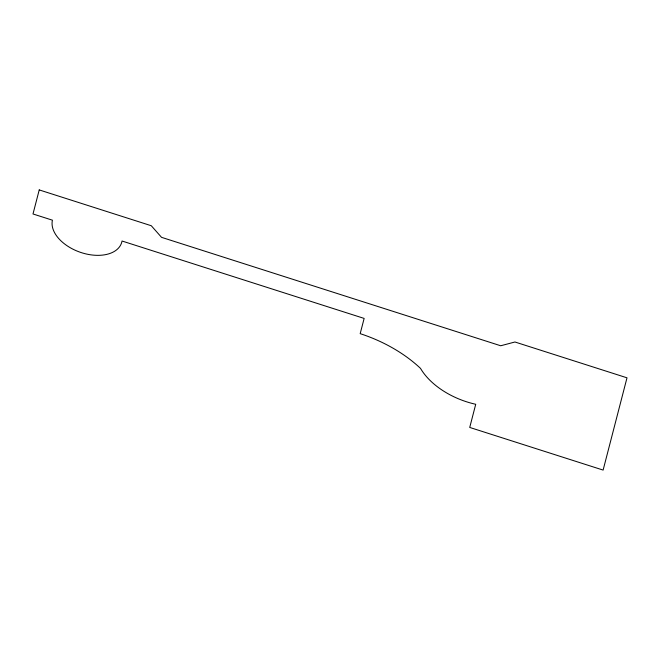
<?xml version="1.0" encoding="UTF-8"?>
<svg xmlns="http://www.w3.org/2000/svg" width="660" height="660" viewBox="0 0 660 660"><rect width="100%" height="100%" fill="white"/><g stroke="black" fill="none" stroke-linecap="round" stroke-linejoin="round"><path stroke-width="0.99" d="M39.229 189.915L33 213.972L52.429 220.184A36.416 22.415 19.7 0 0 82.582 253.019A36.416 22.415 19.7 0 0 122.034 241.015L364.138 318.417L360.187 333.663A109.032 67.13 19.7 0 1 420.527 368.404A63.674 39.204 19.7 0 0 475.72 404.283L469.73 427.441L603.116 470.085L627 377.817L514.948 341.995L500.709 345.766L161.535 237.336L151.28 225.736L39.229 189.915"/></g></svg>
